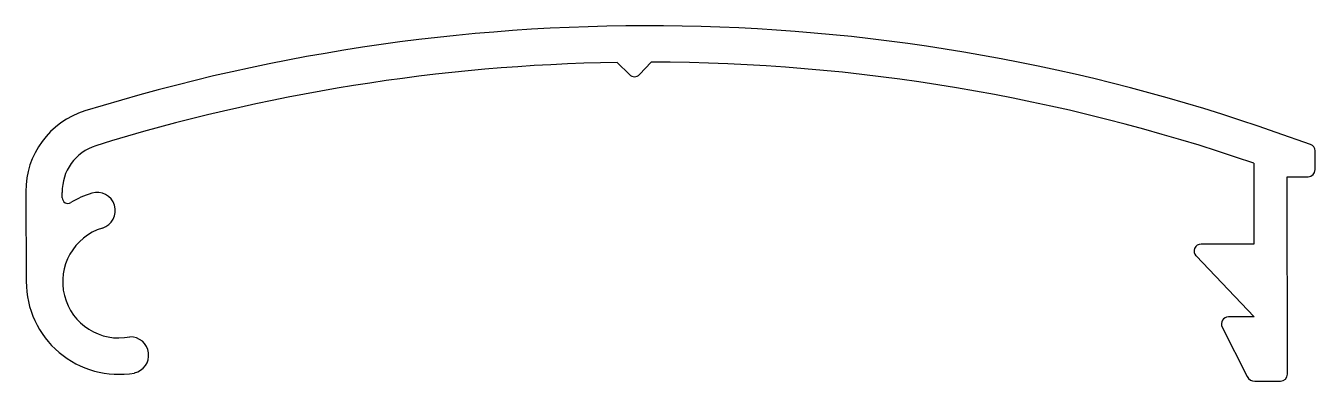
# Model space of a CAD drawing. Extents: x 1238.9 to 1284.8, y 1951.9 to 1964.5.
import ezdxf

# ---------------------------------------------------------------- set-up
doc = ezdxf.new("R2010")
doc.units = 0
doc.layers.get('0').update_dxf_attribs({"linetype": 'CONTINUOUS'})

msp = doc.modelspace()

# ---------------------------------------------------------------- linework, layer by layer
for p, q in [((1259.948, 1963.24), (1260.391, 1962.803)), ((1260.75, 1962.81), (1261.159, 1963.25)), ((1284.678, 1960.313), (1283.455, 1960.741)), ((1284.848, 1959.41), (1284.845, 1960.078)), ((1282.661, 1959.641), (1282.664, 1956.754)), ((1283.85, 1959.155), (1284.6, 1959.159)), ((1283.859, 1952.11), (1283.85, 1959.155)), ((1238.86, 1958.627), (1238.876, 1955.414)), ((1240.162, 1958.403), (1240.161, 1958.593)), ((1282.664, 1956.754), (1280.777, 1956.752)), ((1280.597, 1956.329), (1282.677, 1954.153)), ((1282.677, 1954.153), (1281.753, 1954.152)), ((1281.53, 1953.789), (1282.427, 1952.018)), ((1282.696, 1951.853), (1283.611, 1951.859))]:
    msp.add_line(p, q)
for centre, radius, start, end in [((1261.054, 1896.767), 67.783, 70.70206, 107.23393), ((1261.054, 1896.767), 66.483, 90.95313, 107.23393), ((1261.054, 1896.767), 66.483, 71.03447, 89.90957), ((1260.567, 1962.981), 0.25, 225.3544, 317.0409), ((1241.86, 1958.641), 3, 107.2339, 180.2733), ((1241.86, 1958.641), 1.7, 107.2339, 181.6059), ((1284.595, 1960.077), 0.25, 0.2737, 70.7021), ((1284.598, 1959.409), 0.25, 270.2741, 0.2737), ((1240.362, 1958.405), 0.2, 180.39, 301.2651), ((1242.182, 1955.407), 3.306, 107.0509, 121.2651), ((1241.403, 1957.947), 0.65, 287.0509, 107.0509), ((1242.182, 1955.407), 2.006, 107.0509, 281.2916), ((1280.777, 1956.502), 0.25, 90.0734, 223.7128), ((1242.182, 1955.407), 3.306, 179.8853, 279.6187), ((1281.754, 1953.902), 0.25, 90.0734, 206.8372), ((1242.59, 1952.786), 0.654, 282.7569, 91.3241), ((1282.694, 1952.153), 0.3, 206.8372, 270.377), ((1283.609, 1952.109), 0.25, 270.377, 0.0734)]:
    msp.add_arc(centre, radius, start, end)

doc.saveas('drawing.dxf')
